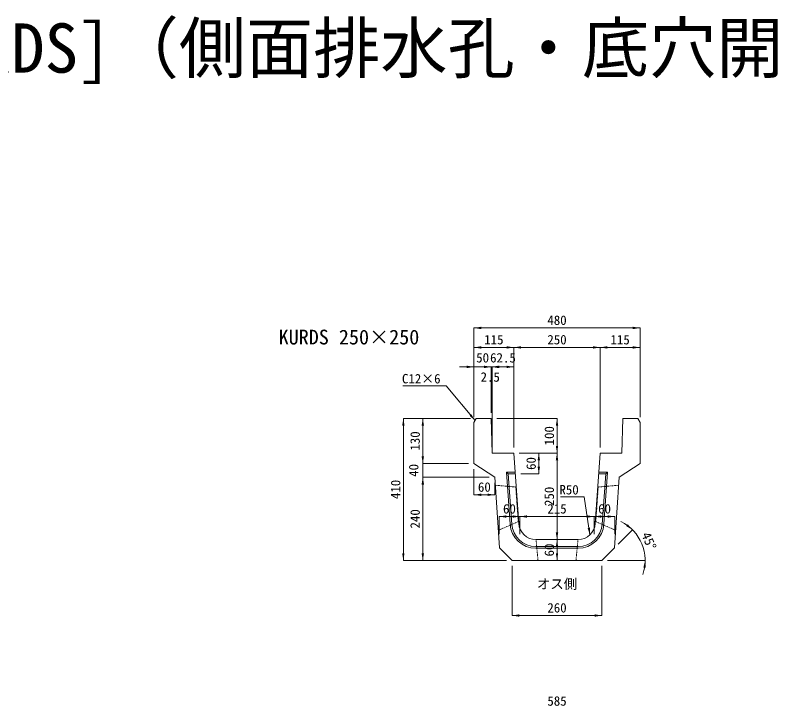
# Model space of a CAD drawing. Units: millimetres at full size, sheet at 1:10; some dimension numbers follow another scale. Extents: x 31265 to 41746, y -4627 to -359.
# Drawn here: x 36506 to 38691, y -2354 to -359 of the extents above; entities that cross this region are included whole.
import ezdxf
from ezdxf.enums import TextEntityAlignment as Align

# ---------------------------------------------------------------- set-up
doc = ezdxf.new("R2010")
doc.units = ezdxf.units.MM
doc.header["$LTSCALE"] = 10
doc.linetypes.add('USER1', pattern=[0.405, 0.225, -0.18])
doc.layers.add('0_2', color=7, linetype='Continuous')
doc.layers.add('寸法線', color=7, linetype='Continuous', lineweight=9)
doc.layers.add('本体', color=2, linetype='Continuous', lineweight=9)
doc.styles.add('ＭＳ ゴシック', font='')
doc.styles.get('ＭＳ ゴシック').set_extended_font_data('MS Gothic')

# ---------------------------------------------------------------- blocks, each defined once
blk = doc.blocks.new('filled_arrow')
at = {"color": 0, "linetype": 'Continuous', "lineweight": -2}
blk.add_solid([(7.5, 1.25), (0, 0), (7.5, -1.25)], dxfattribs=at)

msp = doc.modelspace()

# ---------------------------------------------------------------- linework, layer by layer
at = {"layer": '寸法線'}
for p, q in [((37832.41, -1262.38), (38312.41, -1262.38)), ((37832.41, -1519.86), (37832.41, -1262.38)), ((38312.41, -1519.86), (38312.41, -1262.38)), ((37832.41, -1318.63), (37947.41, -1318.63)), ((37832.41, -1519.86), (37832.41, -1318.63)), ((37947.41, -1607.86), (37947.41, -1318.63)), ((37947.41, -1318.63), (38197.41, -1318.63)), ((37947.41, -1607.86), (37947.41, -1318.63)), ((38197.41, -1607.86), (38197.41, -1318.63)), ((38197.41, -1318.63), (38312.41, -1318.63)), ((38197.41, -1607.86), (38197.41, -1318.63)), ((38312.41, -1519.86), (38312.41, -1318.63)), ((37790.81, -1374.88), (37924.01, -1374.88)), ((37832.41, -1519.86), (37832.41, -1374.88)), ((37840.81, -1374.88), (37926.51, -1374.88)), ((37882.41, -1507.86), (37882.41, -1374.88)), ((37882.41, -1507.86), (37882.41, -1374.88)), ((37884.91, -1607.86), (37884.91, -1374.88)), ((37884.91, -1374.88), (37947.41, -1374.88)), ((37884.91, -1607.86), (37884.91, -1374.88)), ((37947.41, -1607.86), (37947.41, -1374.88)), ((37628.18, -1523.86), (37628.18, -1933.86)), ((37822.41, -1523.86), (37628.18, -1523.86)), ((37684.43, -1523.86), (37684.43, -1653.86)), ((37822.41, -1523.86), (37684.43, -1523.86)), ((37898.41, -1523.86), (38072.41, -1523.86)), ((38072.41, -1523.86), (38072.41, -1623.86)), ((37684.43, -1612.26), (37684.43, -1735.46)), ((37963.41, -1623.86), (38072.41, -1623.86)), ((37963.41, -1623.86), (38072.41, -1623.86)), ((37963.41, -1623.86), (38019.78, -1623.86)), ((38019.78, -1623.86), (38019.78, -1683.86)), ((38072.41, -1623.86), (38072.41, -1873.86)), ((37816.41, -1653.86), (37684.43, -1653.86)), ((37816.41, -1653.86), (37684.43, -1653.86)), ((37832.41, -1669.86), (37832.41, -1744.26)), ((37876.41, -1693.86), (37684.43, -1693.86)), ((37684.43, -1693.86), (37684.43, -1933.86)), ((37876.41, -1693.86), (37684.43, -1693.86)), ((37967.61, -1683.86), (38019.78, -1683.86)), ((37892.41, -1709.86), (37892.41, -1744.26)), ((37832.41, -1744.26), (37892.41, -1744.26)), ((37904.91, -1807.14), (37964.91, -1807.14)), ((37904.91, -1857.86), (37904.91, -1807.14)), ((37964.91, -1857.86), (37964.91, -1807.14)), ((37964.91, -1807.14), (38179.91, -1807.14)), ((37964.91, -1857.86), (37964.91, -1807.14)), ((38179.91, -1857.86), (38179.91, -1807.14)), ((38179.91, -1807.14), (38239.91, -1807.14)), ((38179.91, -1857.86), (38179.91, -1807.14)), ((38239.91, -1857.86), (38239.91, -1807.14)), ((38249.54, -1886.73), (38290.66, -1845.61)), ((38027.53, -1873.86), (38072.41, -1873.86)), ((38027.53, -1873.86), (38072.41, -1873.86)), ((38072.41, -1873.86), (38072.41, -1933.86)), ((37926.41, -1933.86), (37628.18, -1933.86)), ((37926.41, -1933.86), (37684.43, -1933.86)), ((37958.41, -1933.86), (38072.41, -1933.86)), ((38218.41, -1933.86), (38327.21, -1933.86)), ((37942.41, -1949.86), (37942.41, -2093.12)), ((38202.41, -1949.86), (38202.41, -2093.12)), ((37942.41, -2093.12), (38202.41, -2093.12))]:
    msp.add_line(p, q, dxfattribs=at)
for points in [[(37835.41, -1529.86), (37751.75, -1429.81), (37626.99, -1429.81)], [(38167.39, -1860.43), (38151.18, -1750.56), (38082.26, -1750.56)]]:
    msp.add_lwpolyline(points, dxfattribs=at)
msp.add_arc((38202.41, -1933.86), 124.8, 340.87958, 64.12042, dxfattribs=at)
at = {"layer": '本体', "lineweight": 13}
for p, q in [((37832.41, -1535.86), (37838.41, -1523.86)), ((37838.41, -1523.86), (37882.41, -1523.86)), ((37884.91, -1623.86), (37882.41, -1523.86)), ((38259.91, -1623.86), (38262.41, -1523.86)), ((38262.41, -1523.86), (38306.41, -1523.86)), ((38312.41, -1535.86), (38306.41, -1523.86)), ((37832.41, -1653.86), (37832.41, -1535.86)), ((38312.41, -1653.86), (38312.41, -1535.86)), ((37884.91, -1623.86), (37947.41, -1623.86)), ((37947.41, -1623.86), (37961.65, -1827.35)), ((38197.41, -1623.86), (38183.17, -1827.35)), ((38197.41, -1623.86), (38259.91, -1623.86)), ((37832.41, -1653.86), (37892.41, -1693.86)), ((38312.41, -1653.86), (38252.41, -1693.86)), ((37892.41, -1693.86), (37906.59, -1898.04)), ((38252.41, -1693.86), (38238.23, -1898.04)), ((38011.53, -1873.86), (38133.29, -1873.86)), ((37942.41, -1933.86), (37906.59, -1898.04)), ((38202.41, -1933.86), (38238.23, -1898.04)), ((37942.41, -1933.86), (38202.41, -1933.86))]:
    msp.add_line(p, q, dxfattribs=at)
at = {"layer": '本体', "color": 4, "lineweight": 5}
for p, q in [((37926.2, -1678.86), (37951.26, -1678.86)), ((37926.2, -1678.86), (37936.72, -1829.1)), ((37926.2, -1678.86), (37931.56, -1683.86)), ((38193.56, -1678.86), (38218.62, -1678.86)), ((38218.62, -1678.86), (38208.1, -1829.1)), ((38213.26, -1683.86), (38218.62, -1678.86)), ((37931.56, -1683.86), (37951.61, -1683.86)), ((37931.56, -1683.86), (37941.7, -1828.75)), ((38193.21, -1683.86), (38213.26, -1683.86)), ((38213.26, -1683.86), (38203.12, -1828.75)), ((38011.53, -1893.86), (38133.29, -1893.86)), ((38011.53, -1898.86), (38133.29, -1898.86))]:
    msp.add_line(p, q, dxfattribs=at)
at = {"layer": '本体', "linetype": 'USER1'}
for p, q in [((38011.91, -1873.86), (38017.41, -1933.86)), ((38132.91, -1873.86), (38127.41, -1933.86))]:
    msp.add_line(p, q, dxfattribs=at)
for points in [[(37903.03, -1846.85), (37960.27, -1821.85), (37953.27, -1721.86), (37894.01, -1716.84)], [(38241.79, -1846.85), (38184.55, -1821.85), (38191.55, -1721.86), (38250.81, -1716.84)]]:
    msp.add_lwpolyline(points, dxfattribs=at)
at = {"layer": '本体', "color": 4, "lineweight": 5}
for centre, radius, start, end in [((38011.53, -1823.86), 75, 184.00417, 270), ((38011.53, -1823.86), 70, 184.00417, 270), ((38133.29, -1823.86), 70, 270, 355.99583), ((38133.29, -1823.86), 75, 270, 355.99583)]:
    msp.add_arc(centre, radius, start, end, dxfattribs=at)
at = {"layer": '本体', "lineweight": 13}
for centre, start, end in [((38011.53, -1823.86), 184.00417, 270), ((38133.29, -1823.86), 270, 355.99583)]:
    msp.add_arc(centre, 50, start, end, dxfattribs=at)

# ---------------------------------------------------------------- block references
at = {"layer": '寸法線', "xscale": 2.77, "yscale": 2.77}
for p in [(37832.41, -1262.38), (37832.41, -1318.63), (37947.41, -1318.63), (38197.41, -1318.63), (37882.41, -1374.88), (37884.91, -1374.88), (37884.91, -1374.88), (37832.41, -1744.26), (37904.91, -1807.14), (37964.91, -1807.14), (38179.91, -1807.14), (37942.41, -2093.12)]:
    msp.add_blockref('filled_arrow', p, dxfattribs=at)
for p, rotation in [((38312.41, -1262.38), 180), ((37947.41, -1318.63), 180), ((38197.41, -1318.63), 180), ((38312.41, -1318.63), 180), ((37832.41, -1374.88), 180), ((37882.41, -1374.88), 180), ((37947.41, -1374.88), 180), ((37628.18, -1523.86), 270), ((37684.43, -1523.86), 270), ((37835.41, -1529.86), 129.9), ((38072.41, -1523.86), 270), ((38072.41, -1623.86), 90), ((37684.43, -1653.86), 90), ((37684.43, -1653.86), 90), ((38019.78, -1623.86), 270), ((38072.41, -1623.86), 270), ((38019.78, -1683.86), 90), ((37684.43, -1693.86), 270), ((37684.43, -1693.86), 270), ((37892.41, -1744.26), 180), ((37964.91, -1807.14), 180), ((38179.91, -1807.14), 180), ((38239.91, -1807.14), 180), ((38290.66, -1845.61), 139.8), ((38072.41, -1873.86), 90), ((38167.39, -1860.43), 98.4), ((38072.41, -1873.86), 270), ((37628.18, -1933.86), 90), ((37684.43, -1933.86), 90), ((38072.41, -1933.86), 90), ((38327.21, -1933.86), 265.2), ((38202.41, -2093.12), 180)]:
    msp.add_blockref('filled_arrow', p, dxfattribs=dict(at, rotation=rotation))

# ---------------------------------------------------------------- texts
at = {"layer": '0_2', "style": 'ＭＳ ゴシック'}
for s, height, p in [('長尺Ｕスリット浸透側溝[KUSDS・KURDS]（側面排水孔・底穴開き）断面図', 142.4, (36494.93, -453.77)), ('KURDS 250×250', 42.72, (37470.89, -1288.72)), ('オス側', 28.48, (38072.41, -2001.82))]:
    msp.add_text(s, height=height, dxfattribs=at).set_placement(p, align=Align.MIDDLE_CENTER)
at = {"layer": '寸法線', "style": 'ＭＳ ゴシック'}
for s, p in [('480', (38072.41, -1239.98)), ('115', (37889.91, -1296.23)), ('250', (38072.41, -1296.23)), ('115', (38254.91, -1296.23)), ('50', (37857.41, -1348.48)), ('62.5', (37916.16, -1348.48)), ('2.5', (37879.32, -1404.12)), ('60', (37862.41, -1721.86)), ('60', (37934.91, -1784.74)), ('215', (38072.41, -1784.74)), ('60', (38209.91, -1784.74)), ('260', (38072.41, -2070.72)), ('585', (38072.41, -2339.98))]:
    msp.add_text(s, height=27.34, dxfattribs=at).set_placement(p, align=Align.MIDDLE_CENTER)
for s, p in [('C12×6', (37735.75, -1395.25)), ('R50', (38135.18, -1716))]:
    msp.add_text(s, height=27.34, dxfattribs=at).set_placement(p, align=Align.TOP_RIGHT)
for s, rotation, p in [('100', 90, (38050.01, -1573.86)), ('130', 90, (37662.03, -1588.86)), ('60', 90, (37997.38, -1653.86)), ('40', 90, (37658.03, -1673.86)), ('410', 90, (37605.78, -1728.86)), ('250', 90, (38050.01, -1748.86)), ('240', 90, (37662.03, -1813.86)), ('45°', 292.5, (38338.41, -1877.53)), ('60', 90, (38050.01, -1903.86))]:
    msp.add_text(s, height=27.34, rotation=rotation, dxfattribs=at).set_placement(p, align=Align.MIDDLE_CENTER)

doc.saveas('drawing.dxf')
